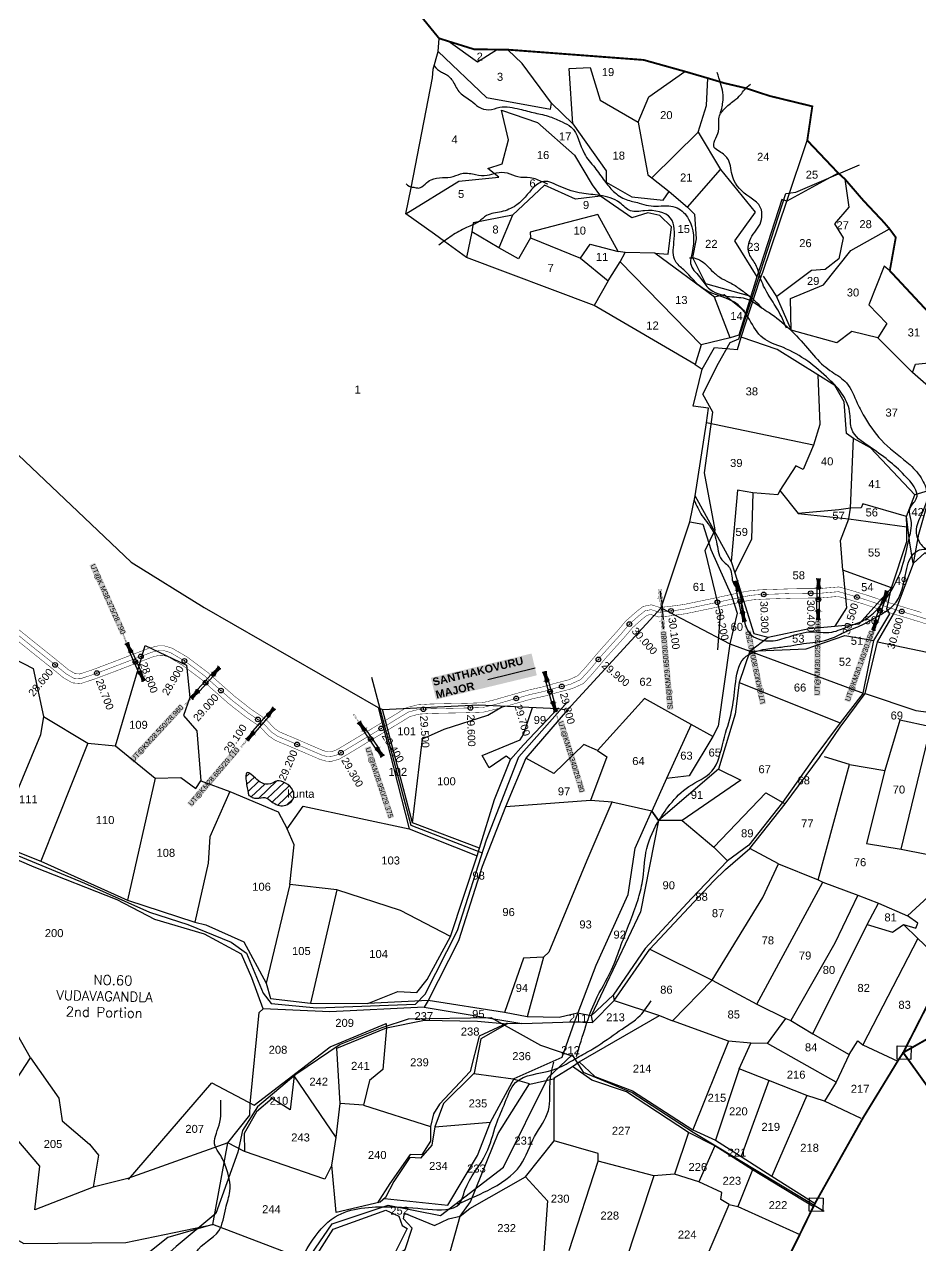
# Model space of a CAD drawing. Header units: inches. Extents: x 210057 to 233268, y 1605847 to 1613374.
# Drawn here: x 211984 to 213888, y 1609193 to 1611788 of the extents above; entities that cross this region are included whole.
import ezdxf
from ezdxf.enums import TextEntityAlignment as Align

# ---------------------------------------------------------------- set-up
doc = ezdxf.new("R2010")
doc.units = ezdxf.units.IN
doc.header["$LTSCALE"] = 15
doc.header["$MEASUREMENT"] = 0
doc.header["$PDMODE"] = 32
doc.header["$PDSIZE"] = 10
doc.linetypes.add('ACAD_ISO02W100', pattern=[15, 12, -3])
doc.linetypes.add('HIDDEN2', pattern=[0.1875, 0.125, -0.0625])
for name, color, linetype in [('CANAL1', 7, 'Continuous'), ('CHANAGE', 1, 'Continuous'), ('PLOT', 7, 'Continuous'), ('PLOT NO', 7, 'Continuous'), ('POINT', 2, 'Continuous'), ('RE REMARKS', 7, 'Continuous'), ('ROAD', 1, 'Continuous'), ('STREAM', 4, 'Continuous'), ('STRUCTURE', 5, 'Continuous'), ('TEXT', 1, 'Continuous'), ('text2', 7, 'Continuous'), ('VILLAGE BOUNDRY', 5, 'Continuous'), ('VILLAGE BOUNDRY STONES', 1, 'Continuous')]:
    doc.layers.add(name, color=color, linetype=linetype)
doc.styles.add('section', font='romant.shx', dxfattribs={"height": 2})
doc.styles.get("Standard").update_dxf_attribs({"font": 'arial.ttf'})
doc.dimstyles.get("Standard").update_dxf_attribs({"dimtxt": 0.18, "dimasz": 0.18, "dimexe": 0.18, "dimexo": 0.0625, "dimgap": 0.09, "dimtad": 0, "dimtih": 1, "dimtoh": 1, "dimdec": 4, "dimzin": 0, "dimdsep": 46, "dimtxsty": 'Standard', "dimcen": 0.09, "dimadec": 0, "dimazin": 0, "dimtfac": 1, "dimtdec": 4, "dimtofl": 0, "dimtmove": 0, "dimatfit": 3, "dimfxl": 1, "dimtolj": 1, "dimtzin": 0, "dimarcsym": 0})

# ---------------------------------------------------------------- blocks, each defined once
blk = doc.blocks.new('SLB')
at = {"layer": 'STRUCTURE'}
h = blk.add_hatch(dxfattribs=at)
h.set_pattern_fill('DOTS', color=6, scale=20, angle=320.3722, style=0)
h.set_pattern_definition([(320.372247934, (-159.4327, -72.9564), (1.2786241598, 0.5641323054), [0, -1.25])])
h.paths.add_polyline_path([(769699.5, 1706871.1), (769699.5, 1706861.1), (769729.1, 1706861.1), (769732.1, 1706863.1), (769792.1, 1706863.1), (769795.1, 1706861.1), (769824.7, 1706861.1), (769824.7, 1706871.1), (769795.1, 1706871.1), (769792.1, 1706869.1), (769732.1, 1706869.1), (769729.1, 1706871.1)])
at = {"layer": 'STRUCTURE', "color": 6, "linetype": 'ACAD_ISO02W100', "ltscale": 0.5, "const_width": 0.5}
for points in [[(769699.5, 1706871.1), (769729.1, 1706871.1)], [(769699.5, 1706861.1), (769729.1, 1706861.1)], [(769795.1, 1706871.1), (769824.7, 1706871.1)], [(769795.1, 1706861.1), (769824.7, 1706861.1)]]:
    blk.add_lwpolyline(points, dxfattribs=at)
at = {"layer": 'STRUCTURE', "color": 6, "const_width": 0.628}
for points in [[(769726.1, 1706877.1), (769726.1, 1706873.1), (769732.1, 1706869.1), (769792.1, 1706869.1), (769798.1, 1706873.1), (769798.1, 1706877.1)], [(769726.1, 1706855.1), (769726.1, 1706859.1), (769732.1, 1706863.1), (769792.1, 1706863.1), (769798.1, 1706859.1), (769798.1, 1706855.1)]]:
    blk.add_lwpolyline(points, dxfattribs=at)
at = {"layer": 'STRUCTURE', "color": 6}
blk.add_lwpolyline([(769732.1, 1706863.1), (769792.1, 1706863.1)], dxfattribs=at)
blk.add_lwpolyline([(769732.1, 1706863.1), (769792.1, 1706863.1)], dxfattribs=at)
at = {"layer": 'STRUCTURE', "color": 0}
blk.add_circle((769762.1, 1706866.1), 1.24, dxfattribs=at)
for points in [[(769703.8, 1706866), (769726.7, 1706866)], [(769818.6, 1706865.8), (769795.7, 1706865.8)]]:
    blk.add_leader(points, dimstyle='Standard', override={"dimasz": 10, "dimgap": 0.09, "dimtad": 0}, dxfattribs=at)
blk = doc.blocks.new('UT')
at = {"layer": 'STRUCTURE'}
h = blk.add_hatch(dxfattribs=at)
h.set_pattern_fill('DASH', color=150, scale=8, angle=-39.6278, style=0)
h.set_pattern_definition([(320.372247933, (-4370.464, -6260.8811), (1.40800153113, 0.132407282), [1, -1])])
h.paths.add_polyline_path([(765163, 1700681.9), (765165.6, 1700680.6), (765167.2, 1700680.3), (765169.1, 1700680), (765172.4, 1700679.6), (765176.4, 1700679.3), (765179.5, 1700679.5), (765183.1, 1700679.9), (765187.7, 1700680.9), (765188.9, 1700681.2), (765193.1, 1700682.2), (765196.1, 1700680.2), (765196.1, 1700672.2), (765193.1, 1700670.2), (765190.5, 1700670.8), (765188.1, 1700671.3), (765185.5, 1700671.8), (765183.6, 1700672.1), (765181, 1700672.5), (765180.3, 1700672.5), (765178.5, 1700672.6), (765176.7, 1700672.6), (765174.6, 1700672.5), (765172.5, 1700672.3), (765170.4, 1700672), (765168.5, 1700671.7), (765166.1, 1700671.2), (765165, 1700670.8), (765163, 1700669.7)])
h.paths.add_polyline_path([(765259.1, 1700682.2), (765256.1, 1700680.2), (765256.1, 1700672.2), (765259.1, 1700670.2), (765261.9, 1700671), (765264.4, 1700671.6), (765266.4, 1700672), (765269.1, 1700672.5), (765272.7, 1700673), (765276.1, 1700673.1), (765278.6, 1700672.9), (765281.2, 1700672.7), (765283.9, 1700672.3), (765286.4, 1700671.9), (765288, 1700671.3), (765289.2, 1700670.6), (765289.1, 1700682.7), (765287.6, 1700681.8), (765285.7, 1700681.2), (765283, 1700680.7), (765281.2, 1700680.4), (765276.7, 1700679.9), (765272.7, 1700679.9), (765268.7, 1700680.3), (765264.8, 1700681), (765261.2, 1700681.7)])
at = {"layer": 'STRUCTURE', "color": 150, "const_width": 0.628}
for points in [[(765190.1, 1700688.2), (765190.1, 1700684.2), (765196.1, 1700680.2), (765256.1, 1700680.2), (765262.1, 1700684.2), (765262.1, 1700688.2)], [(765190.1, 1700664.2), (765190.1, 1700668.2), (765196.1, 1700672.2), (765256.1, 1700672.2), (765262.1, 1700668.2), (765262.1, 1700664.2)]]:
    blk.add_lwpolyline(points, dxfattribs=at)
at = {"layer": 'STRUCTURE', "color": 150}
for points in [[(765196.1, 1700680.2), (765256.1, 1700680.2)], [(765196.1, 1700672.2), (765256.1, 1700672.2)], [(765196.1, 1700672.2), (765256.1, 1700672.2)]]:
    blk.add_lwpolyline(points, dxfattribs=at)
at = {"layer": 'STRUCTURE', "color": 0}
blk.add_circle((765226.1, 1700676.2), 1.89, dxfattribs=at)
at = {"layer": 'STRUCTURE', "color": 150}
for points in [[(765163, 1700681.9), (765164.4, 1700681.1), (765167.9, 1700680.2), (765171.2, 1700679.8), (765176.1, 1700679.4), (765184.7, 1700680.3), (765193.1, 1700682.2)], [(765163, 1700669.7), (765164.3, 1700670.6), (765167.8, 1700671.6), (765171.2, 1700672.1), (765176, 1700672.6), (765184.7, 1700672), (765193.1, 1700670.2)], [(765289.1, 1700682.7), (765287.8, 1700681.9), (765284.3, 1700680.9), (765280.9, 1700680.4), (765276.1, 1700679.8), (765267.4, 1700680.5), (765259.1, 1700682.2)], [(765289.2, 1700670.6), (765287.8, 1700671.4), (765284.2, 1700672.3), (765280.9, 1700672.7), (765276.1, 1700673.1), (765267.4, 1700672.2), (765259.1, 1700670.2)]]:
    blk.add_spline(points, degree=3, dxfattribs=at)
at = {"layer": 'STRUCTURE', "color": 0}
blk.add_text('STREAM', height=5, dxfattribs=at).set_placement((765148.2, 1700675.8), align=Align.MIDDLE_CENTER)
for points in [[(765190.9, 1700676), (765164.2, 1700675.8)], [(765289.3, 1700676.7), (765265.4, 1700676.4)]]:
    blk.add_leader(points, dimstyle='Standard', override={"dimasz": 10, "dimgap": 0.09, "dimtad": 0}, dxfattribs=at)

msp = doc.modelspace()

# ---------------------------------------------------------------- hatches: boundary and pattern name
at = {"layer": 'STREAM'}
h = msp.add_hatch(dxfattribs=at)
h.set_pattern_fill('ANSI31', color=256, scale=102.984907, angle=-1.3115)
h.set_pattern_definition([(43.68846, (194678.905, 1609373.314), (-8.891933, 9.3086295), [])])
edge = h.paths.add_edge_path()
edge.add_spline(control_points=[(212461, 1610149.5), (212459.4, 1610156.3), (212456, 1610170.3), (212452.1, 1610207.9), (212475.2, 1610186.1), (212487.3, 1610174.4), (212506.5, 1610171.2), (212521.3, 1610183.3), (212540.8, 1610175.9), (212554.7, 1610163.6), (212559.7, 1610141.1), (212536, 1610121.9), (212512.1, 1610132.7), (212495.9, 1610147.9), (212480.5, 1610142.1), (212468.6, 1610144.6), (212463.4, 1610148), (212461, 1610149.5)], knot_values=[0, 0, 0, 0, 6.840152, 14.273172, 20.317811, 25.267422, 30.691225, 35.151747, 40.521794, 46.914237, 51.036988, 59.042918, 67.119925, 72.075776, 77.002298, 79.919257, 82.413731, 82.413731, 82.413731, 82.413731], degree=3, periodic=0)

# ---------------------------------------------------------------- linework, layer by layer
at = {"layer": 'CANAL1', "color": 1, "linetype": 'HIDDEN2', "ltscale": 4, "const_width": 1}
msp.add_lwpolyline([(211961.9, 1610497.3), (212004.4, 1610463), (212046.8, 1610429.2), (212072.4, 1610408.1), (212089.2, 1610398.4), (212103.1, 1610397.4), (212129.9, 1610406.1), (212177.9, 1610424.3), (212227.6, 1610443.3), (212255, 1610453.8), (212269.9, 1610457.4), (212280.3, 1610457.2), (212294.2, 1610453.1), (212325.4, 1610434.7), (212367.1, 1610403.3), (212392.5, 1610380.5), (212424.5, 1610352.3), (212461, 1610323.7), (212484.3, 1610308.1), (212494.1, 1610300), (212509.3, 1610284), (212521.9, 1610275.4), (212547.6, 1610264.6), (212615.3, 1610235.5), (212625.8, 1610232.4), (212634.8, 1610231.8), (212649.1, 1610235.7), (212668.5, 1610247.1), (212732.4, 1610285.6), (212800, 1610326.6), (212821, 1610332.1), (212847.7, 1610333.7), (212876.7, 1610334.3), (212924, 1610335.2), (212958.5, 1610336.4), (212984.3, 1610342.7), (213016.3, 1610351.9), (213059, 1610364), (213086.2, 1610370), (213113.3, 1610377.8), (213145, 1610385.9), (213166.1, 1610395.7), (213184.1, 1610415.2), (213211.8, 1610448.2), (213252.5, 1610493.4), (213268.7, 1610512.7), (213289.4, 1610531.1), (213303, 1610541.8), (213315.5, 1610544.2), (213332.7, 1610538.7), (213351, 1610540.5), (213387, 1610545.3), (213457.6, 1610560.1), (213511.2, 1610571.6), (213530.7, 1610575), (213549.5, 1610576.4), (213617.4, 1610578.6), (213673.9, 1610579), (213713.6, 1610582.4), (213726.7, 1610578.8), (213771.9, 1610565.2), (213819.9, 1610548.8), (213887, 1610528.5), (213933.7, 1610513.2)], dxfattribs=at)
at = {"layer": 'CANAL1', "color": 200, "const_width": 1}
for points in [[(211968.1, 1610505.1), (212010.7, 1610470.8), (212053, 1610436.9), (212078.1, 1610416.3), (212092.2, 1610408.2), (212101.8, 1610407.5), (212126.6, 1610415.6), (212174.3, 1610433.6), (212224, 1610452.7), (212252, 1610463.4), (212268.8, 1610467.4), (212281.9, 1610467.2), (212298.2, 1610462.3), (212331, 1610443), (212373.4, 1610411.1), (212399.2, 1610388), (212430.9, 1610360), (212466.9, 1610331.8), (212490.2, 1610316.1), (212500.9, 1610307.3), (212515.8, 1610291.6), (212526.7, 1610284.2), (212551.5, 1610273.8), (212618.7, 1610244.9), (212627.6, 1610242.3), (212633.8, 1610241.9), (212645.2, 1610245), (212663.4, 1610255.7), (212727.2, 1610294.2), (212796, 1610336), (212819.5, 1610342), (212847.3, 1610343.7), (212876.5, 1610344.3), (212923.7, 1610345.2), (212957.1, 1610346.4), (212981.7, 1610352.3), (213013.5, 1610361.5), (213056.6, 1610373.7), (213083.7, 1610379.7), (213110.7, 1610387.4), (213141.6, 1610395.4), (213160.1, 1610403.9), (213176.6, 1610421.9), (213204.3, 1610454.7), (213244.9, 1610499.9), (213261.5, 1610519.7), (213283, 1610538.8), (213298.7, 1610551.1), (213316.1, 1610554.5), (213333.8, 1610548.9), (213349.8, 1610550.4), (213385.3, 1610555.2), (213455.5, 1610569.8), (213509.3, 1610581.4), (213529.5, 1610584.9), (213548.9, 1610586.4), (213617.2, 1610588.6), (213673.4, 1610589), (213714.5, 1610592.5), (213729.4, 1610588.5), (213774.9, 1610574.7), (213823, 1610558.4), (213890.1, 1610538.1)], [(211955.8, 1610489.4), (211998.2, 1610455.2), (212040.5, 1610421.4), (212066.7, 1610399.8), (212086.2, 1610388.6), (212104.3, 1610387.3), (212133.2, 1610396.7), (212181.5, 1610414.9), (212231.2, 1610434), (212257.9, 1610444.2), (212271, 1610447.3), (212278.8, 1610447.2), (212290.2, 1610443.8), (212319.8, 1610426.3), (212360.7, 1610395.6), (212385.9, 1610373), (212418.1, 1610344.6), (212455.1, 1610315.6), (212478.3, 1610300), (212487.3, 1610292.7), (212502.8, 1610276.3), (212517.1, 1610266.5), (212543.7, 1610255.4), (212611.9, 1610226.1), (212624.1, 1610222.5), (212635.8, 1610221.7), (212653, 1610226.4), (212673.6, 1610238.5), (212737.5, 1610277.1), (212803.9, 1610317.3), (212822.6, 1610322.2), (212848.1, 1610323.7), (212876.9, 1610324.3), (212924.3, 1610325.2), (212959.9, 1610326.5), (212986.8, 1610333), (213019, 1610342.3), (213061.5, 1610354.3), (213088.7, 1610360.3), (213116, 1610368.1), (213148.3, 1610376.5), (213172.1, 1610387.4), (213191.6, 1610408.6), (213219.4, 1610441.6), (213260, 1610486.8), (213275.9, 1610505.7), (213295.8, 1610523.4), (213307.3, 1610532.4), (213314.9, 1610533.9), (213331.6, 1610528.6), (213352.1, 1610530.5), (213388.7, 1610535.5), (213459.6, 1610550.3), (213513.1, 1610561.8), (213531.9, 1610565.1), (213550, 1610566.4), (213617.6, 1610568.6), (213674.3, 1610569), (213712.7, 1610572.3), (213723.9, 1610569.2), (213768.8, 1610555.6), (213816.8, 1610539.3), (213884, 1610519), (213931.2, 1610503.5)]]:
    msp.add_lwpolyline(points, dxfattribs=at)
at = {"layer": 'PLOT'}
for points in [[(213409.5, 1611065.2), (213194.9, 1611190.3), (212923.6, 1611292.3), (212877, 1611326.5), (212855.7, 1611342), (212794.8, 1611385), (212806.2, 1611440.7), (212851.1, 1611674.3), (212852.9, 1611692.6), (212863.5, 1611730.1), (212865.1, 1611758.2)], [(212989.6, 1611734.4), (212946.6, 1611707.6), (212884.7, 1611752.1)], [(212863.5, 1611730.1), (212965.6, 1611632.6), (213101.6, 1611607.8), (213104.2, 1611620.5), (213042, 1611705), (213011.4, 1611734.1)], [(213149.5, 1611576.5), (213141.8, 1611694.2), (213186.4, 1611696.4), (213207.5, 1611626.9), (213288.2, 1611579.8), (213310.6, 1611634.1), (213387.5, 1611687.8)], [(213317.1, 1611461.5), (213415.6, 1611559), (213433.2, 1611615.7), (213436.4, 1611673.5)], [(213104.2, 1611620.5), (213149.5, 1611576.5), (213220.4, 1611476.8), (213219.8, 1611452.4), (213275, 1611421.1), (213341.5, 1611414.6), (213354.1, 1611432.9), (213392.8, 1611399.8), (213407.5, 1611384.4), (213411.3, 1611332), (213403.2, 1611292.8), (213431.4, 1611237.3), (213524.7, 1611210.8)], [(212794.8, 1611385), (212907.2, 1611454.4), (212992, 1611463.2), (212968.7, 1611481.6), (212999.1, 1611491.7), (213012.4, 1611542.2), (212997.9, 1611605.9), (213074, 1611579.1), (213152.7, 1611510), (213190.7, 1611446.8), (213208.3, 1611423.1)], [(213288.2, 1611579.8), (213308.4, 1611468.5), (213317.1, 1611461.5), (213354.1, 1611432.9)], [(211956.8, 1610886.6), (212211, 1610644.9), (212365.9, 1610548.7), (212735.5, 1610336), (212745.1, 1610331.7), (212949.7, 1610342), (213116.7, 1610334.2), (213138.1, 1610331.3), (213337.2, 1610548.2), (213398.1, 1610731.1), (213409.5, 1610786.4), (213433.4, 1610941.3), (213437.8, 1610972.4), (213405, 1610976.8), (213423.8, 1611055.2), (213450.1, 1611101.6), (213498.8, 1611096.8), (213507.1, 1611123), (213546.5, 1611244.8), (213553, 1611261.7), (213604.3, 1611412.5), (213647.4, 1611541.3)], [(213415.6, 1611559), (213462.7, 1611479.8), (213536.7, 1611388.8), (213492.5, 1611328), (213540.1, 1611251.3)], [(213392.8, 1611399.8), (213462.7, 1611479.8)], [(213713, 1611472), (213604.3, 1611412.5), (213593, 1611415.8), (213540.1, 1611251.3), (213501.8, 1611127.8), (213483.8, 1611121.7), (213421.9, 1611107.2), (213409.5, 1611065.2), (213423.8, 1611055.2)], [(213323.2, 1611301.4), (213351.8, 1611299.3), (213358.9, 1611357.9), (213334.3, 1611382.1), (213308.6, 1611387.7), (213274.7, 1611377), (213208.3, 1611423.1), (213155.1, 1611416.5), (213089.1, 1611445.9), (213021, 1611382.3), (212992.2, 1611313.2)], [(213727.3, 1611459.2), (213735.7, 1611399.2), (213705, 1611364.3), (213723.6, 1611334.6), (213714.7, 1611289.9), (213685.7, 1611267.1), (213656.4, 1611264.9), (213582.4, 1611209.6), (213554.1, 1611253)], [(213513.9, 1611178.8), (213471, 1611213.5), (213450.1, 1611208.2), (213323.2, 1611301.4), (213260.8, 1611302.8), (213245.8, 1611305.3), (213202.5, 1611383.6), (213058.9, 1611346.1), (213059.4, 1611334.6), (213034, 1611289.4), (212992.2, 1611313.2), (212934.9, 1611346.8), (212923.6, 1611292.3)], [(213021, 1611382.3), (212937.4, 1611366.3), (212934.9, 1611346.8)], [(213059.4, 1611334.6), (213165.9, 1611291.4), (213224.3, 1611242.8), (213249.6, 1611283), (213260.8, 1611302.8)], [(214085, 1610861), (213871.2, 1611047.9), (213797.3, 1611121.5), (213742, 1611135.6), (213710.1, 1611111.4), (213613, 1611137.9), (213611.6, 1611205.2), (213682.1, 1611234.2), (213740.1, 1611307.7), (213821.9, 1611353.6)], [(213165.9, 1611291.4), (213186, 1611321), (213245.8, 1611305.3)], [(213249.6, 1611283), (213421.9, 1611107.2)], [(213822.7, 1611264.3), (213810.6, 1611274.2), (213778, 1611191.6), (213816.4, 1611152.3), (213797.3, 1611121.5)], [(213224.3, 1611242.8), (213194.9, 1611190.3)], [(213483.8, 1611121.7), (213450.1, 1611208.2)], [(213581, 1611211.1), (213613, 1611137.9)], [(213871.2, 1611047.9), (213877.2, 1611065.8), (213927.2, 1611071.1), (214026.8, 1611164.1)], [(212833.6, 1609699.6), (213041.2, 1609664.7), (213150.1, 1609668.6), (213191.3, 1609666.9), (213237.2, 1609713.5), (213312.9, 1609822.6), (213447.9, 1609967.2), (213473.8, 1609992), (213525.5, 1610036.6), (213600.2, 1610131.6), (213673.3, 1610229.7), (213717.5, 1610294.5), (213770.7, 1610365.7), (213796.8, 1610475.7), (213835.8, 1610542.8), (213873.2, 1610642.1), (213884.4, 1610704.6), (213911, 1610798.6), (213876.1, 1610788.3), (213781.8, 1610888.1), (213745.8, 1610907.6), (213730.5, 1610918.6), (213725.8, 1610985.8), (213705.7, 1611020.8), (213669.7, 1611043.4), (213583.7, 1611096.9), (213507.1, 1611123)], [(213669.7, 1611043.4), (213674.4, 1610937.3), (213660.5, 1610893.4), (213638.7, 1610842), (213622.9, 1610850.1), (213589.3, 1610797.6), (213584.6, 1610788.1), (213531.8, 1610792.1), (213499.1, 1610798.3), (213485.6, 1610646.2), (213409.5, 1610786.4)], [(213660.5, 1610893.4), (213433.4, 1610941.3)], [(213525.7, 1610455.9), (213765.9, 1610366.4), (213788.6, 1610478.7), (213823, 1610535.5), (213816.1, 1610546.3), (213826.2, 1610590.3), (213722.6, 1610628), (213717.7, 1610691.2), (213735.9, 1610737.1), (213739, 1610759.8), (213745.8, 1610907.6)], [(213531.8, 1610792.1), (213528.9, 1610694), (213493.8, 1610622.7)], [(213589.3, 1610797.6), (213628.1, 1610748.4), (213735.9, 1610737.1), (213859.1, 1610719.9)], [(213485.6, 1610646.2), (213493.8, 1610622.7), (213533.9, 1610493.6), (213564.3, 1610485.6), (213651.5, 1610504), (213705.6, 1610509.3), (213757.4, 1610513.9), (213826.2, 1610590.3), (213859.1, 1610689.3), (213859.1, 1610719.9), (213858.2, 1610742.5), (213876.1, 1610788.3)], [(213858.2, 1610742.5), (213765.1, 1610769.4), (213762.2, 1610760.4), (213739, 1610759.8), (213714.7, 1610756), (213628.1, 1610748.4)], [(213796.8, 1610475.7), (214045.4, 1610423.9), (213999.9, 1610564.1), (213940.3, 1610594.4), (213944.4, 1610631.5), (213896.8, 1610664.8), (213872.5, 1610642.2), (213864.5, 1610690.7), (213858.2, 1610742.5)], [(213398.1, 1610731.1), (213425.2, 1610726), (213442.8, 1610672.2), (213487.2, 1610572.3), (213498.5, 1610536.6), (213482.7, 1610471.4), (213458.3, 1610296.8), (213446.8, 1610274.6), (213396.8, 1610190.9), (213348.6, 1610185.3), (213317.4, 1610115.7), (213232.4, 1610134.8), (213179.2, 1610011.2), (213098.6, 1609816.7), (213086.8, 1609805.5), (213052.3, 1609679.2), (213004.4, 1609688.2), (212842.1, 1609713.7), (212713.8, 1609707.3)], [(213722.6, 1610628), (213731, 1610547.9), (213705.6, 1610509.3)], [(211398.2, 1610512.3), (211603.6, 1610502.5), (211738.5, 1610423.7), (211780.9, 1610434.4), (211906.6, 1610530.1), (211939.9, 1610451.4), (212002.5, 1610419.1), (212024.8, 1610317.5), (212118.9, 1610260.2), (212178.1, 1610255.1), (212241.1, 1610468), (212328.6, 1610426), (212335.8, 1610357.3), (212322, 1610319.2), (212350.5, 1610286.5), (212359, 1610180.1), (212420.8, 1610157.8), (212523.5, 1610114.5), (212542.8, 1610078.6), (212576.5, 1610126.7), (212801.9, 1610078.3), (212946.2, 1610020.8)], [(213337.2, 1610548.2), (213482.7, 1610471.4), (213525.7, 1610455.9), (213564.3, 1610485.6)], [(213525.7, 1610455.9), (213644.9, 1610460.6), (213727.1, 1610489), (213788.6, 1610478.7)], [(213525.7, 1610455.9), (213502.6, 1610389.4), (213494.1, 1610321.8), (213458.7, 1610205.1), (213331.5, 1610096.2), (213317.4, 1610115.7)], [(213502.6, 1610389.4), (213717.4, 1610303.9)], [(213446.8, 1610274.6), (213400.9, 1610300), (213301.7, 1610355.3), (213202, 1610244.7), (213172.8, 1610257.4), (213109.1, 1610196.1), (213049.3, 1610228.7)], [(213765.9, 1610366.4), (213717.4, 1610303.9), (213661.2, 1610228.9), (213594.5, 1610134.5), (213523.3, 1610043.9), (213477.8, 1610010.6), (213401.3, 1609930.5), (213303.2, 1609824.4), (213235, 1609724.8), (213188.4, 1609681.1)], [(213770.7, 1610365.7), (213877.8, 1610330.2), (214065.9, 1610304.8), (214082.5, 1610300.8), (214180.9, 1610284.5)], [(213138.1, 1610331.3), (213049.3, 1610228.7), (213006.4, 1610125.1), (212957, 1609998.3), (212906.1, 1609840.7), (212842.1, 1609713.7), (212833.6, 1609699.6), (212632.9, 1609689.8), (212491.7, 1609695.9), (212467.4, 1609761.9), (212445.6, 1609812.3), (212366.6, 1609854.6), (212261.2, 1609886.1), (212181, 1609927.3), (212004.9, 1609997), (211920.9, 1610033.3)], [(211921.8, 1610047.7), (212019.1, 1610009.5), (212203.4, 1609927.2), (212346.3, 1609880.1), (212369.8, 1609874.3), (212450.1, 1609838.5), (212497.9, 1609750.4), (212507, 1609717.8), (212591.9, 1609708), (212713.8, 1609707.3), (212777.3, 1609732.6), (212817.8, 1609730.4), (212840, 1609758), (212889.3, 1609849.7), (212946.2, 1610020.8), (212951.2, 1610037.1), (212983, 1610141), (213017.2, 1610225.6), (213007.6, 1610232.9), (212971.4, 1610208.3), (212956.5, 1610234.1), (213037.5, 1610267.4), (213044.7, 1610279.1), (213063.6, 1610336.3)], [(212735.5, 1610336), (212801.9, 1610078.3)], [(212951.2, 1610037.1), (212808.4, 1610091.5), (212745.1, 1610331.7)], [(212808.4, 1610091.5), (212829.8, 1610269.5), (212875.7, 1610289.9), (212968.7, 1610319.8), (213000.1, 1610338.6)], [(213119.1, 1610335.8), (213044.4, 1610256.7), (213017.2, 1610225.6)], [(212024.8, 1610317.5), (212018.6, 1610278.1), (211921.8, 1610047.7)], [(213400.9, 1610300), (213348.6, 1610185.3)], [(213956.5, 1609982.4), (213950.7, 1610014.5), (214025, 1610270), (213909.8, 1610295.2), (213843.8, 1610309.1), (213812.3, 1610202.1), (213773, 1610047.3), (213847.1, 1610035.4), (213950.7, 1610014.5)], [(213847.1, 1610035.4), (213909.8, 1610295.2)], [(212118.9, 1610260.2), (212019.1, 1610009.5)], [(212178.1, 1610255.1), (212262.1, 1610186.3), (212316.4, 1610187.4), (212348.6, 1610164), (212359, 1610180.1)], [(213202, 1610244.7), (213221.4, 1610231.1), (213187, 1610138.9)], [(213737, 1610215.4), (213683.9, 1610231.2)], [(213458.7, 1610205.1), (213505.9, 1610181.6), (213381.5, 1610096), (213331.5, 1610096.2)], [(213670.7, 1609970), (213737, 1610215.4), (213812.3, 1610202.1)], [(212262.1, 1610186.3), (212203.4, 1609927.2)], [(212420.8, 1610157.8), (212378.2, 1610061.4), (212374.4, 1610005.6), (212346.3, 1609880.1)], [(213448.7, 1610039.3), (213559.2, 1610155.3), (213600.2, 1610131.6)], [(212748.9, 1609292.8), (212883.6, 1609278.9), (212946.9, 1609384.5), (212974.7, 1609455.2), (213024.6, 1609548.2), (213127, 1609593.6), (213152.6, 1609667.4), (213199.1, 1609789), (213266.6, 1609939.2), (213281.6, 1610037.7), (213317.5, 1610116.5)], [(213233.5, 1610134.9), (213187, 1610138.9), (213007.1, 1610125.2)], [(213317.4, 1610115.7), (213331.5, 1610096.2)], [(213331.5, 1610096.2), (213293, 1609902.3), (213188.4, 1609681.1), (213191.3, 1609666.9)], [(213381.5, 1610096), (213448.7, 1610039.3), (213477.8, 1610010.6)], [(212889.3, 1609849.7), (212783.1, 1609904.6), (212647.9, 1609948.6), (212548.4, 1609960.2), (212557.2, 1610044.3), (212542.8, 1610078.6)], [(213586.3, 1610003.9), (213525.5, 1610036.6)], [(213761.7, 1609463.1), (213683.9, 1609499.8), (213646.3, 1609511.6), (213565.5, 1609544), (213502.7, 1609568.7), (213527.2, 1609622.7), (213480, 1609627.4), (213361.4, 1609670.8), (213445.2, 1609756.6), (213552.7, 1609932.7), (213586.3, 1610003.9), (213670.7, 1609970), (213680.1, 1609965.4), (213754.5, 1609937.5), (213798.5, 1609920.5), (213860.5, 1609893.6), (213956.5, 1609982.4), (213970.7, 1609998.1), (214039.4, 1609996.6)], [(212548.4, 1609960.2), (212497.9, 1609750.4)], [(213540.5, 1609706.2), (213680.1, 1609965.4)], [(212647.9, 1609948.6), (212591.9, 1609708)], [(213754.5, 1609937.5), (213705.6, 1609835.2), (213612.3, 1609670.9)], [(213659, 1609642.7), (213774.6, 1609875.5), (213798.5, 1609920.5)], [(213774.6, 1609875.5), (213828.5, 1609858.6), (213851.5, 1609875.4), (213878.2, 1609867.2), (213882.5, 1609878.2), (213860.5, 1609893.6)], [(213851.5, 1609875.4), (213881.9, 1609845.4), (213944.7, 1609786.7)], [(211370.1, 1609848.7), (211369.1, 1609785.1), (211385.4, 1609752.3), (211388, 1609729.4), (211396.8, 1609699.1), (211443.7, 1609609.1), (211416.9, 1609422), (211465.5, 1609421.8), (211587, 1609426.2), (211667.7, 1609435.6), (211724.3, 1609434.3), (211870.2, 1609260.5), (211983, 1609197.1), (212199.5, 1609199.3), (212384.3, 1609237.8), (212416.4, 1609411.2), (212463.1, 1609470.1), (212463.6, 1609493.9), (212482.9, 1609688.4), (212491.7, 1609695.9)], [(213881.9, 1609845.4), (213765.2, 1609619.5)], [(213086.8, 1609805.5), (213044.3, 1609803.4), (213004.4, 1609688.2)], [(213312.9, 1609822.6), (213445.2, 1609756.6), (213540.5, 1609706.2), (213601.5, 1609675.2), (213612.3, 1609670.9), (213659, 1609642.7), (213736.7, 1609599), (213754.5, 1609628.1), (213765.2, 1609619.5), (213839.6, 1609585)], [(213235, 1609724.8), (213237.2, 1609713.5), (213333.2, 1609682.1)], [(212885.4, 1609167.1), (212910.1, 1609255.4), (212930.4, 1609271.9), (213048.7, 1609339.3), (213109.4, 1609415.3), (213109.7, 1609549.4), (213148.6, 1609573.4), (213163.1, 1609583), (213333.2, 1609682.1), (213361.4, 1609670.8)], [(213188.4, 1609681.1), (213159, 1609686.6), (213120.1, 1609677.7), (213052.3, 1609679.2)], [(213563.1, 1609622.1), (213601.5, 1609675.2)], [(213041.2, 1609664.7), (213009.8, 1609664.4), (212953.9, 1609632.3), (212939.6, 1609559.1), (212874.3, 1609494.9), (212856, 1609445.2), (212849.8, 1609406.3), (212825.5, 1609378.7), (212802.8, 1609380.1), (212769.2, 1609328.7), (212751, 1609294.8), (212739.8, 1609285.3), (212646.6, 1609263.3), (212637, 1609363.9), (212622.4, 1609333.7), (212451.5, 1609392.9), (212416.4, 1609411.2), (212203.7, 1609335.5), (212130.4, 1609317), (212006.5, 1609268.6), (212017.2, 1609361.4), (211918.9, 1609476.4)], [(212205.6, 1609333), (212382.5, 1609538.5), (212472, 1609491.2), (212633.7, 1609615.5), (212752.5, 1609664.7), (212753.2, 1609655.8), (212833.9, 1609671.8), (212947.1, 1609669.4), (213010, 1609664.4)], [(212637, 1609363.9), (212646.7, 1609422.4), (212655.1, 1609494.8), (212647.8, 1609612.7), (212753.2, 1609655.8)], [(212753.2, 1609655.8), (212745.8, 1609566.8), (212717.6, 1609543.7), (212704.5, 1609491), (212655.1, 1609494.8)], [(213009.5, 1609665.5), (212950.3, 1609638), (212930.9, 1609562.5), (212866.3, 1609493.6), (212853.4, 1609472.6), (212846.7, 1609446.1), (212846.9, 1609414.9), (212828.4, 1609386), (212803.9, 1609386.3), (212760.7, 1609324.7), (212734.6, 1609283.6)], [(211947.2, 1609514.3), (211997.5, 1609591.7), (211969.9, 1609640.4)], [(213480, 1609627.4), (213404.3, 1609439.1)], [(213709, 1609540), (213563.1, 1609622.1), (213527.2, 1609622.7)], [(213736.7, 1609599), (213709, 1609540), (213683.9, 1609499.8)], [(211997.5, 1609591.7), (212057.2, 1609506.1), (212064.8, 1609458.1), (212122.8, 1609408.5), (212141.3, 1609385), (212130.4, 1609317)], [(213660.3, 1609275.5), (213531.2, 1609354), (213450.8, 1609404.6), (213395.4, 1609433.5), (213263.4, 1609519.5), (213189.7, 1609544.4), (213148.6, 1609573.4)], [(213163.1, 1609583), (213196.4, 1609552.3), (213275.8, 1609521.4), (213404.3, 1609439.1), (213452.5, 1609416.9), (213507.1, 1609382.2), (213572.4, 1609340.7), (213664.3, 1609282.6)], [(212646.7, 1609422.4), (212557.2, 1609553.9), (212549.1, 1609481.2), (212510.7, 1609505.6), (212477.6, 1609476.8), (212451.2, 1609430.8), (212451.5, 1609392.9)], [(212910.1, 1609255.4), (212931.9, 1609286.1), (212990.9, 1609431.3), (213057.3, 1609536.5), (213022.9, 1609546.3), (212938.9, 1609558)], [(213058, 1609535.7), (213111, 1609548.1)], [(213502.7, 1609568.7), (213452.5, 1609416.9)], [(213565.5, 1609544), (213507.1, 1609382.2)], [(213646.3, 1609511.6), (213572.4, 1609340.7)], [(212704.5, 1609491), (212846.7, 1609446.1)], [(212856, 1609445.2), (212974.7, 1609455.2)], [(213321.1, 1609341.2), (213203.2, 1609372.2), (213202.8, 1609388.3), (213109.4, 1609415.3)], [(213395.4, 1609433.5), (213365.6, 1609344.5)], [(213450.8, 1609404.6), (213417, 1609328.1)], [(213141.2, 1609182.3), (213203.2, 1609372.2)], [(213048.7, 1609339.3), (213095.7, 1609288.1), (213088, 1609179.8)], [(213344.4, 1608959.1), (213481.4, 1609280), (213463.4, 1609290.6), (213466, 1609305.8), (213417, 1609328.1), (213365.6, 1609344.5), (213321.1, 1609341.2), (213256.1, 1609144)], [(213531.2, 1609354), (213500.1, 1609275.6)], [(212593.5, 1609153.8), (212640.1, 1609228.1), (212752.2, 1609268.2), (212779.9, 1609255.1), (212787.1, 1609235.8), (212797.1, 1609228.9), (212767.8, 1609169.6)], [(212767.8, 1609169.6), (212792.9, 1609184.7), (212808.3, 1609230.2), (212789.8, 1609249.6), (212791.8, 1609262), (212855.7, 1609235.2), (212885.1, 1609249.5), (212910.1, 1609255.4)], [(213481.4, 1609280), (213500.1, 1609275.6), (213631.3, 1609216.1)], [(212058.2, 1608945.3), (212065.1, 1608938.6), (212279.1, 1609023.2), (212308.6, 1609037.1), (212445, 1609096.1), (212550.3, 1609137.4), (212570.2, 1609149.4), (212576, 1609164.4), (212384.3, 1609237.8)], [(212384.3, 1609237.8), (212289.1, 1609209.8), (212205.7, 1609143.8), (212091.5, 1609016.9)]]:
    msp.add_lwpolyline(points, dxfattribs=at)
at = {"layer": 'POINT'}
for p in [(213505, 1610562, 50), (213671, 1610566, 51), (213802, 1610542, 52), (212220, 1610433, 44), (212369, 1610389, 45), (213101, 1610370, 48), (212720, 1610269, 47)]:
    msp.add_point(p, dxfattribs=at)
at = {"layer": 'ROAD'}
for points in [[(213457.5, 1610458.8), (213462.8, 1610535.5), (213430.3, 1610670.2), (213451.7, 1610713.7), (213428.9, 1610834.7), (213446.4, 1610963.6), (213425.7, 1611002.3), (213458.6, 1611067.9), (213483.5, 1611111.6), (213502.3, 1611119.9), (213601.9, 1611428.7), (213623.1, 1611431), (213758.5, 1611489.6)], [(212957.1, 1610027.1), (212806.1, 1610085.7), (212722, 1610400.1)], [(211792.4, 1610125), (211917.7, 1610043.3), (212111.6, 1609963.3), (212249.9, 1609901.5), (212331.1, 1609875), (212423.8, 1609837.7), (212456.4, 1609814.4), (212491.3, 1609729.1), (212508.6, 1609707.2), (212605.2, 1609697.9), (212814.8, 1609706.2), (212835.6, 1609727.1), (212904.6, 1609862.6), (212966.1, 1610055.3), (213034.8, 1610231.6), (213138.1, 1610348.4)], [(213149.7, 1609594.7), (213081, 1609618.2), (212975.8, 1609676.8), (212799.2, 1609673.7), (212743.9, 1609655.4), (212655.3, 1609619.9), (212561.1, 1609556.4), (212479.3, 1609487.8), (212447.3, 1609437.5), (212437.7, 1609391.3), (212391, 1609261.2), (212306.8, 1609191), (212123.6, 1609028.2), (212064.9, 1608954.3), (211995, 1608804.1)], [(212557.7, 1609122.3), (212637.7, 1609238.8), (212756.8, 1609278.7), (212868, 1609256.5), (213002.3, 1609359.7), (213096.4, 1609549.2), (213148.2, 1609598.1), (213171.5, 1609561.3), (213275.1, 1609518.4), (213405.3, 1609433.8), (213683.4, 1609265.8)]]:
    msp.add_lwpolyline(points, dxfattribs=at)
at = {"layer": 'STREAM'}
for points in [[(212854.4, 1611699.5), (212870, 1611686.4), (212879, 1611682.1), (212895, 1611665.9), (212909.4, 1611642.8), (212933.1, 1611625.5), (212949.2, 1611612.8), (212970.9, 1611606.4), (212994.2, 1611611.8), (213036.4, 1611607.7), (213068.9, 1611599.7), (213100.5, 1611591.7), (213126.6, 1611580.6), (213145.5, 1611569.8), (213173.8, 1611513), (213195.8, 1611483.5), (213216.5, 1611455.3), (213235.6, 1611433.1), (213262.9, 1611415.6), (213290, 1611408.2), (213310.3, 1611402.7), (213353, 1611402.2), (213370.7, 1611398.2), (213395.2, 1611374.2), (213402.7, 1611303.2), (213399.4, 1611279.7), (213418.3, 1611251.5), (213436.8, 1611228.4), (213482.3, 1611209.6), (213519.9, 1611204.2), (213550.4, 1611185.8), (213566.1, 1611175.5), (213648.1, 1611099.7), (213682.3, 1611062.6), (213700.1, 1611049.5), (213730.5, 1611026.1), (213753.6, 1610983.3), (213771, 1610950.2), (213810.8, 1610898.2), (213865.7, 1610851.6), (213891.8, 1610820.1), (213901.9, 1610786.7), (213887.7, 1610741.9), (213878.7, 1610706.6), (213891.7, 1610680), (213900.6, 1610672.5)], [(213603.5, 1611142.4), (213584.8, 1611181), (213564.2, 1611214.2), (213547.3, 1611250.5), (213538.3, 1611276.6), (213524.3, 1611299.7), (213525, 1611328.7), (213547.1, 1611363.7), (213546.2, 1611402.3), (213525.2, 1611420.4), (213488.9, 1611463.5), (213479.7, 1611500), (213460.6, 1611517.8), (213449.8, 1611526.2), (213458.8, 1611560.4), (213459.4, 1611584), (213465.9, 1611609.7), (213468, 1611622.4), (213468, 1611642.9), (213463, 1611663), (213456.3, 1611685.9)], [(213463.4, 1611598.9), (213471.3, 1611608.3), (213492.2, 1611626), (213506.1, 1611638.8), (213513.7, 1611649.1), (213527.1, 1611660.6)], [(212795.1, 1611448.9), (212808.1, 1611441.8), (212811.3, 1611441.8), (212821.7, 1611440.2), (212835.5, 1611448.5), (212848.4, 1611457.7), (212872.2, 1611462.2), (212895.4, 1611464.8), (212916, 1611471.6), (212942.8, 1611468.7), (212967.3, 1611467.3), (212986.9, 1611472.3), (213010.1, 1611472.2), (213032.6, 1611464.4), (213059, 1611462.4), (213084.7, 1611453.7), (213095.9, 1611448.9)], [(213407.1, 1610776.9), (213423.6, 1610744.3), (213447.8, 1610709.3), (213454.6, 1610688.2), (213466, 1610650.3), (213483.7, 1610630.8), (213490.3, 1610600.2), (213506.2, 1610577.3), (213507.1, 1610558.2), (213513.5, 1610519.4), (213525.2, 1610493.7), (213565.2, 1610477.8), (213602.7, 1610484.7), (213651.1, 1610496.8), (213699.3, 1610496.6), (213736.4, 1610509.3), (213766.2, 1610520.9), (213794.4, 1610543), (213821.1, 1610576.9), (213849.3, 1610635.9), (213862.8, 1610691), (213867.9, 1610734), (213865.3, 1610758.2), (213879, 1610779.6), (213854.2, 1610829.6), (213819.5, 1610861.3), (213778.3, 1610891.3), (213741.9, 1610927.6), (213738.1, 1610960.3), (213723.6, 1610999.3), (213693.4, 1611034), (213596.7, 1611101), (213553.1, 1611121.6), (213524.5, 1611160.8), (213500.6, 1611191.8), (213426.8, 1611225.9), (213385, 1611266.4), (213367.2, 1611284.5), (213364.1, 1611325), (213357, 1611376.1), (213301.8, 1611391.9), (213271.8, 1611391.7), (213249.1, 1611408.6), (213206.7, 1611424.5), (213168.2, 1611429), (213123.5, 1611442.8), (213087.4, 1611454.1), (213048, 1611420.9), (213028, 1611402.7), (212997.3, 1611389.8), (212966.2, 1611381.5), (212950, 1611369.1), (212923.4, 1611356.1), (212892.1, 1611338.7), (212864.3, 1611318.4)], [(213397.2, 1611291.7), (213402.6, 1611292), (213432.8, 1611276.8), (213447.9, 1611261.4), (213466.7, 1611247.3), (213485.6, 1611237.8), (213507.5, 1611223.2), (213533.9, 1611202.6), (213551.2, 1611184.5)], [(213156.8, 1609594.6), (213177.2, 1609660.1), (213197.3, 1609713.3), (213231.5, 1609778.5), (213252.3, 1609832.4), (213287.1, 1609926.3), (213297.5, 1609967.4), (213304.7, 1610028.2), (213329.4, 1610091.4), (213355.7, 1610130), (213395.7, 1610168.2), (213444.5, 1610200.8), (213469.2, 1610265.5), (213486.6, 1610327.5), (213494.4, 1610383.1), (213513.2, 1610441.1), (213559.3, 1610460.4), (213592.1, 1610464.7), (213646, 1610472.9), (213697, 1610482.6), (213730, 1610497.8), (213750.5, 1610506.1), (213785.1, 1610523.4), (213810.1, 1610538), (213830, 1610552.8), (213857.3, 1610625.3), (213877.3, 1610666.5), (213894.7, 1610672.9), (213932.3, 1610652.1), (213955.8, 1610626.6), (213954.4, 1610604), (213969.1, 1610593.2), (213998.7, 1610574.4), (214019.9, 1610549.4), (214024.9, 1610506.5), (214050, 1610472.8), (214045.9, 1610433), (214057.8, 1610399.1), (214070.6, 1610361.7), (214063.6, 1610335.5), (214075.2, 1610303.5), (214077.8, 1610278.9), (214068.6, 1610255.6), (214078, 1610227.7), (214083.7, 1610199), (214090.3, 1610173), (214100.4, 1610136)], [(212461, 1610149.5), (212456.3, 1610172.5), (212457.7, 1610198), (212474.9, 1610186.3), (212488.3, 1610175.9), (212506.8, 1610174), (212520.9, 1610180.1), (212538.7, 1610175.6), (212554.4, 1610160.2), (212556.6, 1610146.2), (212536.2, 1610127.8), (212509.7, 1610136), (212495.1, 1610144.7), (212478.2, 1610143.3), (212468.4, 1610145.3), (212461, 1610149.5)], [(212044.4, 1608895.3), (212196.6, 1608978.8), (212251.7, 1609007.3), (212310.8, 1609022.6), (212395, 1609054.8), (212481.5, 1609092.7), (212544.1, 1609129), (212590.7, 1609195.6), (212644.3, 1609253.9), (212760.2, 1609275.2), (212841.4, 1609270.4), (212908.4, 1609281.9), (212920.1, 1609310.3), (212965.4, 1609389), (212986.4, 1609450.2), (213005.7, 1609497.6), (213027.7, 1609539.2), (213105.2, 1609565.7), (213162.6, 1609594.4), (213195.7, 1609613.2), (213248.1, 1609649), (213292.4, 1609682.1), (213315.6, 1609712.8)], [(212904.5, 1609281.4), (212968.4, 1609310), (213038.2, 1609364), (213068.2, 1609425), (213097.3, 1609480), (213100.9, 1609537.1), (213108.7, 1609582.8)], [(211992, 1608841.6), (212005.7, 1608867.4), (212036.6, 1608889.9), (212053.4, 1608925), (212067.1, 1608954.4), (212113.4, 1609009.9), (212189.1, 1609052.3), (212238.5, 1609055.5), (212271, 1609083.1), (212305.8, 1609108.1), (212329.5, 1609126.4), (212349.5, 1609178.9), (212397, 1609224.2), (212411.9, 1609272.4), (212420.7, 1609308.4), (212412.4, 1609360.1), (212399.3, 1609387.2), (212389.5, 1609404.1), (212397.8, 1609448.7), (212401.2, 1609502.2)]]:
    msp.add_spline(points, degree=3, dxfattribs=at)
at = {"layer": 'text2', "color": 3}
for p in [(213554.8, 1610576.6), (213654.8, 1610578.9), (213456.4, 1610559.8), (213753, 1610570.9), (213358.2, 1610541.4), (213848.2, 1610540.3), (213269.7, 1610513.6), (212049.5, 1610426.9), (212231.6, 1610444.9), (212324.1, 1610435.4), (213203.7, 1610438.5), (212138.2, 1610409.3), (212401.7, 1610372.4), (213125.9, 1610381), (213029.2, 1610355.5), (212831.8, 1610332.7), (212931.8, 1610335.5), (212480.3, 1610310.8), (212742.3, 1610291.7), (212563.4, 1610257.8), (212656.6, 1610240.1)]:
    msp.add_point(p, dxfattribs=at)
at = {"layer": 'VILLAGE BOUNDRY', "const_width": 4}
for points in [[(212714.7, 1611942.6), (212865.1, 1611758.2), (212939.4, 1611735), (213011.4, 1611734.1), (213299.8, 1611712.3), (213387.5, 1611687.8), (213436.4, 1611673.5), (213471.5, 1611663), (213516.9, 1611652.3), (213567.1, 1611635.9), (213658.1, 1611613.7), (213647.4, 1611541.3), (213713, 1611472), (213727.3, 1611459.2), (213766.5, 1611413.7), (213809.8, 1611367.7), (213821.9, 1611353.6), (213835.4, 1611335.3), (213822.7, 1611264.3), (213903.1, 1611178)], [(213944.7, 1609786.7), (213851.2, 1609603), (213934.2, 1609650), (213851.2, 1609603), (213918.4, 1609509.1), (213851.2, 1609603), (213839.6, 1609585), (213765.4, 1609463.6), (213664.9, 1609284.6), (213660.3, 1609275.5), (213631.3, 1609216.1), (213562.7, 1609078.8)]]:
    msp.add_lwpolyline(points, dxfattribs=at)
at = {"layer": 'VILLAGE BOUNDRY STONES'}
for points in [[(213838.7, 1609617.3), (213867.8, 1609616.6), (213867.1, 1609588.4), (213838.1, 1609589.1)], [(213651.8, 1609294.4), (213680.8, 1609293.7), (213680.2, 1609265.5), (213651.1, 1609266.2)]]:
    msp.add_lwpolyline(points, close=True, dxfattribs=at)

# ---------------------------------------------------------------- block references
at = {"layer": 'STRUCTURE', "color": 0}
for name, p, xscale, yscale, zscale, rotation in [('UT', (1487760.6, 1326961.7, 50), 0.6999999999999998, 0.6999999999999998, 0.6999999999999998, 101.6782182016523), ('UT', (1399224.9, 1064106.1, 51), 0.6999999999999997, 0.6999999999999997, 0.6999999999999997, 89.47905660002576), ('SLB', (1451309.3, 1180043.7, 49), 0.6999999999999996, 0.6999999999999996, 0.6999999999999996, 95.09946724942309), ('UT', (1157433.9, 708480.3, 52), 0.6999999999999997, 0.6999999999999997, 0.6999999999999997, 70.515797056314), ('UT', (-1093210, 1613463, 44), 0.6999999999999997, 0.6999999999999997, 0.6999999999999997, 294.0925672417052), ('UT', (723534.8, 409195.4, 45), 0.6999999999999997, 0.6999999999999997, 0.6999999999999997, 47.27764732927849), ('UT', (1504095.5, 1416747.2, 48), 0.6999999999999998, 0.6999999999999998, 0.6999999999999998, 105.6959328026245), ('UT', (770354.6, 430072.5, 46), 0.6999999999999996, 0.6999999999999996, 0.6999999999999996, 49.52464493172538), ('UT', (-1072005.3, 1378671.4, 47), 0.7, 0.7, 0.7, 304.4445164190622)]:
    msp.add_blockref(name, p, dxfattribs=dict(at, xscale=xscale, yscale=yscale, zscale=zscale, rotation=rotation))

# ---------------------------------------------------------------- texts
at = {"layer": 'CHANAGE'}
for s, rotation, p in [('30.300', 271.8644, (213555.3, 1610562.6)), ('30.400', 270.3895, (213654.9, 1610564.9)), ('30.200', 281.7822, (213459.3, 1610546.1)), ('30.000', 311.6135, (213279, 1610503.2)), ('30.100', 277.7046, (213360, 1610527.6)), ('28.800', 290.9114, (212236.6, 1610431.8)), ('29.900', 319.8899, (213214.4, 1610429.5)), ('28.700', 290.7044, (212143.1, 1610396.2)), ('29.800', 284.4909, (213129.4, 1610367.5)), ('29.700', 285.8005, (213033, 1610342.1)), ('29.500', 273.4998, (212832.7, 1610318.8)), ('29.600', 272.0018, (212932.3, 1610321.5)), ('29.400', 301.2415, (212749.6, 1610279.7)), ('29.300', 300.3684, (212663.7, 1610228.1))]:
    msp.add_text(s, height=16, rotation=rotation, dxfattribs=at).set_placement(p, align=Align.MIDDLE_LEFT)
for s, rotation, p in [('30.500', 73.1771, (213748.9, 1610557.5)), ('30.600', 73.1633, (213844.1, 1610526.9)), ('28.600', 50.6441, (212040.6, 1610416.1)), ('28.900', 59.4651, (212317, 1610423.3)), ('29.000', 48.5322, (212392.4, 1610361.9)), ('29.100', 56.0979, (212451.3, 1610298.2)), ('29.200', 66.7257, (212557.9, 1610244.9))]:
    msp.add_text(s, height=16, rotation=rotation, dxfattribs=at).set_placement(p, align=Align.MIDDLE_RIGHT)
at = {"layer": 'PLOT NO'}
for s, p in [('2', (212951.6, 1611719.3)), ('3', (212994.7, 1611676.5)), ('19', (213224, 1611686.5)), ('20', (213348, 1611595.1)), ('4', (212898.1, 1611543.3)), ('17', (213133.1, 1611549.9)), ('16', (213086.1, 1611510.2)), ('18', (213246.9, 1611509.1)), ('24', (213553.9, 1611506.5)), ('21', (213390.3, 1611462.5)), ('25', (213657.3, 1611468.5)), ('6', (213063.7, 1611450.1)), ('5', (212912, 1611427.5)), ('9', (213177.4, 1611404.1)), ('8', (212985, 1611352)), ('15', (213385, 1611353.1)), ('27', (213722.6, 1611361.1)), ('28', (213771.3, 1611363.4)), ('10', (213164, 1611349.7)), ('22', (213443.6, 1611321.5)), ('23', (213533, 1611315.1)), ('26', (213643.5, 1611323)), ('11', (213211.4, 1611293.9)), ('7', (213102.2, 1611270.3)), ('29', (213659.9, 1611242.7)), ('13', (213379.8, 1611202.2)), ('30', (213744.5, 1611218.2)), ('12', (213318.6, 1611148)), ('14', (213497.2, 1611168.2)), ('31', (213873.9, 1611133.2)), ('1', (212692.3, 1611012)), ('38', (213529.6, 1611008)), ('37', (213826.7, 1610963)), ('40', (213689.6, 1610859.3)), ('39', (213496.6, 1610855.9)), ('41', (213790.2, 1610811)), ('57', (213713.9, 1610743.7)), ('56', (213784.4, 1610750.8)), ('42', (213881.8, 1610751.6)), ('59', (213508, 1610709.4)), ('55', (213789.4, 1610665.6)), ('58', (213629.3, 1610617.2)), ('49', (213846.3, 1610605.3)), ('61', (213417.4, 1610592.6)), ('54', (213775, 1610592)), ('50', (213782.4, 1610521.7)), ('60', (213497.7, 1610507.7)), ('53', (213628.3, 1610482.6)), ('51', (213753, 1610478)), ('52', (213727.6, 1610433.4)), ('62', (213304, 1610390.9)), ('66', (213632.1, 1610378.7)), ('69', (213837.6, 1610319.3)), ('109', (212226.5, 1610299.5)), ('99', (213079.4, 1610309.8)), ('101', (212796.3, 1610285.8)), ('65', (213450.8, 1610240.5)), ('64', (213288.7, 1610222.5)), ('63', (213390.7, 1610234)), ('102', (212777.5, 1610199.5)), ('67', (213556.9, 1610205.1)), ('100', (212880.8, 1610179.5)), ('97', (213130.7, 1610158.1)), ('68', (213639.8, 1610181.4)), ('70', (213842.1, 1610162)), ('111', (211992.6, 1610141.1)), ('kunta', (212571.4, 1610152.9)), ('91', (213413.1, 1610150.7)), ('110', (212155.6, 1610097.1)), ('77', (213647.5, 1610090)), ('89', (213519.9, 1610069)), ('108', (212284.7, 1610027.5)), ('103', (212762.3, 1610011.2)), ('76', (213759.5, 1610007.5)), ('98', (212949.2, 1609979.1)), ('106', (212488, 1609955.4)), ('90', (213353.1, 1609958.5)), ('88', (213422.9, 1609934.1)), ('96', (213012.8, 1609901.6)), ('87', (213457.9, 1609899.2)), ('93', (213176.4, 1609875.3)), ('81', (213824.5, 1609890.2)), ('200', (212047.4, 1609856.9)), ('92', (213248.9, 1609853.7)), ('78', (213563.6, 1609841.4)), ('105', (212572.6, 1609818.8)), ('104', (212736.7, 1609812.5)), ('79', (213642.8, 1609809.2)), ('80', (213693.4, 1609778.6)), ('94', (213041.2, 1609740.3)), ('86', (213348.1, 1609736.7)), ('82', (213767.2, 1609740.4)), ('83', (213854.2, 1609704.5)), ('209', (212664.5, 1609666.1)), ('237', (212832.7, 1609680.4)), ('95', (212948.7, 1609685.1)), ('211', (213160.8, 1609676.4)), ('213', (213240, 1609678)), ('85', (213491.2, 1609684)), ('238', (212931.2, 1609647.7)), ('84', (213655.6, 1609614.2)), ('208', (212523, 1609609)), ('236', (213040.5, 1609595.4)), ('212', (213144.4, 1609608.1)), ('241', (212698.1, 1609574.8)), ('239', (212823.5, 1609582.3)), ('214', (213296.6, 1609568.9)), ('242', (212609.4, 1609541.2)), ('216', (213623.7, 1609556.1)), ('217', (213759.6, 1609526)), ('210', (212525, 1609500.7)), ('235', (212947.8, 1609495)), ('215', (213455.5, 1609506.9)), ('220', (213501, 1609478.1)), ('207', (212346, 1609440.9)), ('227', (213252, 1609436.9)), ('219', (213569.8, 1609445.2)), ('205', (212045, 1609408.8)), ('243', (212570.9, 1609422.6)), ('231', (213045.1, 1609416)), ('240', (212733.8, 1609385.4)), ('221', (213498.1, 1609390.3)), ('218', (213652.3, 1609400.7)), ('234', (212863.8, 1609362.1)), ('233', (212944.6, 1609356.6)), ('226', (213414.8, 1609359.8)), ('223', (213487.2, 1609330.6)), ('230', (213122.4, 1609292.5)), ('222', (213585.2, 1609278.8)), ('244', (212509.1, 1609270.2)), ('252', (212781.3, 1609267.1)), ('228', (213227.8, 1609256.7)), ('232', (213008.7, 1609230)), ('224', (213392.3, 1609216.3))]:
    msp.add_text(s, height=17, dxfattribs=at).set_placement(p, align=Align.MIDDLE_CENTER)
at = {"layer": 'STRUCTURE', "color": 5, "attachment_point": 1, "bg_fill": 1, "box_fill_scale": 1.1, "bg_fill_color": 7, "bg_fill_true_color": 16777215, "bg_fill_transparency": 0}
for s, insert, char_height, width, rotation in [('UT@K M38.375/28.790', (212133.8, 1610642.6, 44), 11, 161.051, 294.0926), ('UT@KM30.025/30.410', (213662.9, 1610362.6, 51), 11, 156.781, 89.4791), ('SLB@KM29.650/30.080', (213350.9, 1610332.3, 49), 11, 165.343, 95.0995), ('UT@KM29.800/30.250', (213547.7, 1610343.1, 50), 11, 156.781, 101.6782), ('UT@KM30.140/30.550', (213727.2, 1610352.1, 52), 11, 156.781, 70.5158), ('{\\fArial|b1|i0|c0|p34;\\C1;SANTHAKOVURU MAJOR}', (212849.7, 1610398.2), 16.64, 216.744, 13.5557), ('UT@KM28.550/28.960', (212208.3, 1610227.7, 45), 11, 156.781, 47.2776), ('UT@KM29.340/29.780', (213128.6, 1610308.5, 48), 11, 156.781, 287.0633), ('UT@KM28.685/29.110', (212331.5, 1610133.1, 46), 11, 156.781, 49.5246), ('UT@KM28.950/29.375', (212718.8, 1610253.1, 47), 11, 156.901, 288.3847)]:
    msp.add_mtext(s, dxfattribs=dict(at, insert=insert, char_height=char_height, width=width, rotation=rotation))
at = {"layer": 'TEXT', "insert": (212061.6, 1609769.7), "char_height": 20.597, "width": 229.509, "attachment_point": 1, "rotation": 358.6885, "style": 'section'}
msp.add_mtext('\\pi69.63741;NO.60 \\P\\pi-8.33687;VUDAVAGANDLA\\P\\pi12.26011;2nd Portion', dxfattribs=at)

# ---------------------------------------------------------------- leaders
at = {"layer": 'RE REMARKS', "color": 1}
msp.add_leader([(213069.6, 1610420.2, -19), (212968.7, 1610395.2, -19)], dimstyle='Standard', override={"dimasz": 45}, dxfattribs=at)

doc.saveas('drawing.dxf')
